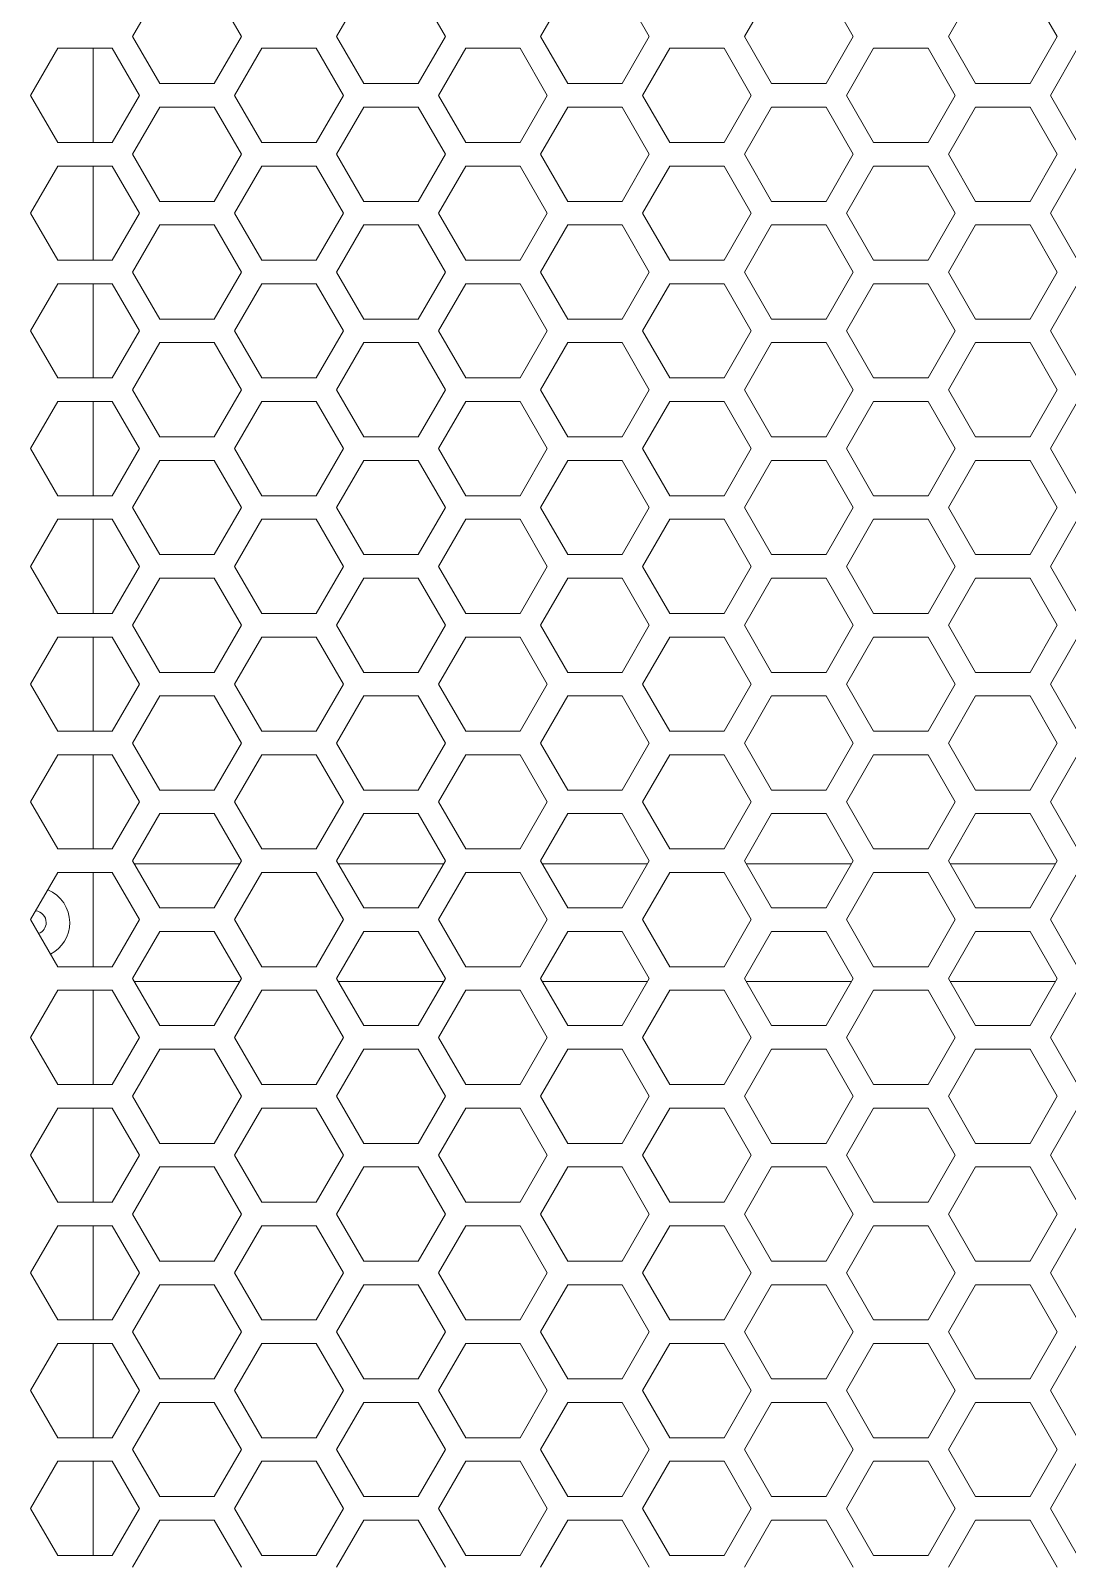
# Model space of a CAD drawing. Header units: millimetres. Extents: x 0 to 62, y -17 to 201.
# Drawn here: x 13.72 to 22.52, y 104.65 to 117.65 of the extents above; entities that cross this region are included whole.
import ezdxf

# ---------------------------------------------------------------- set-up
doc = ezdxf.new("R2010")
doc.units = ezdxf.units.MM

msp = doc.modelspace()

# ---------------------------------------------------------------- linework, layer by layer
at = {"color": 0, "lineweight": 18}
for p, q in [((14.815, 118), (14.584, 117.6)), ((15.508, 117.6), (15.277, 118)), ((16.547, 118), (16.316, 117.6)), ((17.24, 117.6), (17.009, 118)), ((18.279, 118), (18.048, 117.6)), ((18.972, 117.6), (18.741, 118)), ((20.011, 118), (19.78, 117.6)), ((20.704, 117.6), (20.473, 118)), ((21.743, 118), (21.512, 117.6)), ((22.436, 117.6), (22.205, 118)), ((14.584, 117.6), (14.815, 117.2)), ((15.277, 117.2), (15.508, 117.6)), ((16.316, 117.6), (16.547, 117.2)), ((17.009, 117.2), (17.24, 117.6)), ((18.048, 117.6), (18.279, 117.2)), ((18.741, 117.2), (18.972, 117.6)), ((19.78, 117.6), (20.011, 117.2)), ((20.473, 117.2), (20.704, 117.6)), ((21.512, 117.6), (21.743, 117.2)), ((22.205, 117.2), (22.436, 117.6)), ((13.949, 117.5), (13.718, 117.1)), ((14.411, 117.5), (13.949, 117.5)), ((14.25, 117.5), (14.25, 116.7)), ((14.642, 117.1), (14.411, 117.5)), ((15.681, 117.5), (15.45, 117.1)), ((16.143, 117.5), (15.681, 117.5)), ((16.374, 117.1), (16.143, 117.5)), ((17.413, 117.5), (17.182, 117.1)), ((17.875, 117.5), (17.413, 117.5)), ((18.106, 117.1), (17.875, 117.5)), ((19.145, 117.5), (18.914, 117.1)), ((19.607, 117.5), (19.145, 117.5)), ((19.838, 117.1), (19.607, 117.5)), ((20.877, 117.5), (20.646, 117.1)), ((21.339, 117.5), (20.877, 117.5)), ((21.57, 117.1), (21.339, 117.5)), ((22.609, 117.5), (22.378, 117.1)), ((14.815, 117.2), (15.277, 117.2)), ((16.547, 117.2), (17.009, 117.2)), ((18.279, 117.2), (18.741, 117.2)), ((20.011, 117.2), (20.473, 117.2)), ((21.743, 117.2), (22.205, 117.2)), ((13.718, 117.1), (13.949, 116.7)), ((14.411, 116.7), (14.642, 117.1)), ((15.45, 117.1), (15.681, 116.7)), ((16.143, 116.7), (16.374, 117.1)), ((17.182, 117.1), (17.413, 116.7)), ((17.875, 116.7), (18.106, 117.1)), ((18.914, 117.1), (19.145, 116.7)), ((19.607, 116.7), (19.838, 117.1)), ((20.646, 117.1), (20.877, 116.7)), ((21.339, 116.7), (21.57, 117.1)), ((22.378, 117.1), (22.609, 116.7)), ((14.815, 117), (14.584, 116.6)), ((15.277, 117), (14.815, 117)), ((15.508, 116.6), (15.277, 117)), ((16.547, 117), (16.316, 116.6)), ((17.009, 117), (16.547, 117)), ((17.24, 116.6), (17.009, 117)), ((18.279, 117), (18.048, 116.6)), ((18.741, 117), (18.279, 117)), ((18.972, 116.6), (18.741, 117)), ((20.011, 117), (19.78, 116.6)), ((20.473, 117), (20.011, 117)), ((20.704, 116.6), (20.473, 117)), ((21.743, 117), (21.512, 116.6)), ((22.205, 117), (21.743, 117)), ((22.436, 116.6), (22.205, 117)), ((13.949, 116.7), (14.411, 116.7)), ((15.681, 116.7), (16.143, 116.7)), ((17.413, 116.7), (17.875, 116.7)), ((19.145, 116.7), (19.607, 116.7)), ((20.877, 116.7), (21.339, 116.7)), ((13.949, 116.5), (13.718, 116.1)), ((14.411, 116.5), (13.949, 116.5)), ((14.25, 116.5), (14.25, 115.7)), ((14.642, 116.1), (14.411, 116.5)), ((14.584, 116.6), (14.815, 116.2)), ((15.277, 116.2), (15.508, 116.6)), ((15.681, 116.5), (15.45, 116.1)), ((16.143, 116.5), (15.681, 116.5)), ((16.374, 116.1), (16.143, 116.5)), ((16.316, 116.6), (16.547, 116.2)), ((17.009, 116.2), (17.24, 116.6)), ((17.413, 116.5), (17.182, 116.1)), ((17.875, 116.5), (17.413, 116.5)), ((18.106, 116.1), (17.875, 116.5)), ((18.048, 116.6), (18.279, 116.2)), ((18.741, 116.2), (18.972, 116.6)), ((19.145, 116.5), (18.914, 116.1)), ((19.607, 116.5), (19.145, 116.5)), ((19.838, 116.1), (19.607, 116.5)), ((19.78, 116.6), (20.011, 116.2)), ((20.473, 116.2), (20.704, 116.6)), ((20.877, 116.5), (20.646, 116.1)), ((21.339, 116.5), (20.877, 116.5)), ((21.57, 116.1), (21.339, 116.5)), ((21.512, 116.6), (21.743, 116.2)), ((22.205, 116.2), (22.436, 116.6)), ((22.609, 116.5), (22.378, 116.1)), ((13.718, 116.1), (13.949, 115.7)), ((14.411, 115.7), (14.642, 116.1)), ((14.815, 116.2), (15.277, 116.2)), ((15.45, 116.1), (15.681, 115.7)), ((16.143, 115.7), (16.374, 116.1)), ((16.547, 116.2), (17.009, 116.2)), ((17.182, 116.1), (17.413, 115.7)), ((17.875, 115.7), (18.106, 116.1)), ((18.279, 116.2), (18.741, 116.2)), ((18.914, 116.1), (19.145, 115.7)), ((19.607, 115.7), (19.838, 116.1)), ((20.011, 116.2), (20.473, 116.2)), ((20.646, 116.1), (20.877, 115.7)), ((21.339, 115.7), (21.57, 116.1)), ((21.743, 116.2), (22.205, 116.2)), ((22.378, 116.1), (22.609, 115.7)), ((14.815, 116), (14.584, 115.6)), ((15.277, 116), (14.815, 116)), ((15.508, 115.6), (15.277, 116)), ((16.547, 116), (16.316, 115.6)), ((17.009, 116), (16.547, 116)), ((17.24, 115.6), (17.009, 116)), ((18.279, 116), (18.048, 115.6)), ((18.741, 116), (18.279, 116)), ((18.972, 115.6), (18.741, 116)), ((20.011, 116), (19.78, 115.6)), ((20.473, 116), (20.011, 116)), ((20.704, 115.6), (20.473, 116)), ((21.743, 116), (21.512, 115.6)), ((22.205, 116), (21.743, 116)), ((22.436, 115.6), (22.205, 116)), ((13.949, 115.7), (14.411, 115.7)), ((14.584, 115.6), (14.815, 115.2)), ((15.277, 115.2), (15.508, 115.6)), ((15.681, 115.7), (16.143, 115.7)), ((16.316, 115.6), (16.547, 115.2)), ((17.009, 115.2), (17.24, 115.6)), ((17.413, 115.7), (17.875, 115.7)), ((18.048, 115.6), (18.279, 115.2)), ((18.741, 115.2), (18.972, 115.6)), ((19.145, 115.7), (19.607, 115.7)), ((19.78, 115.6), (20.011, 115.2)), ((20.473, 115.2), (20.704, 115.6)), ((20.877, 115.7), (21.339, 115.7)), ((21.512, 115.6), (21.743, 115.2)), ((22.205, 115.2), (22.436, 115.6)), ((13.949, 115.5), (13.718, 115.1)), ((14.411, 115.5), (13.949, 115.5)), ((14.25, 115.5), (14.25, 114.7)), ((14.642, 115.1), (14.411, 115.5)), ((15.681, 115.5), (15.45, 115.1)), ((16.143, 115.5), (15.681, 115.5)), ((16.374, 115.1), (16.143, 115.5)), ((17.413, 115.5), (17.182, 115.1)), ((17.875, 115.5), (17.413, 115.5)), ((18.106, 115.1), (17.875, 115.5)), ((19.145, 115.5), (18.914, 115.1)), ((19.607, 115.5), (19.145, 115.5)), ((19.838, 115.1), (19.607, 115.5)), ((20.877, 115.5), (20.646, 115.1)), ((21.339, 115.5), (20.877, 115.5)), ((21.57, 115.1), (21.339, 115.5)), ((22.609, 115.5), (22.378, 115.1)), ((14.815, 115.2), (15.277, 115.2)), ((16.547, 115.2), (17.009, 115.2)), ((18.279, 115.2), (18.741, 115.2)), ((20.011, 115.2), (20.473, 115.2)), ((21.743, 115.2), (22.205, 115.2)), ((13.718, 115.1), (13.949, 114.7)), ((14.411, 114.7), (14.642, 115.1)), ((15.45, 115.1), (15.681, 114.7)), ((16.143, 114.7), (16.374, 115.1)), ((17.182, 115.1), (17.413, 114.7)), ((17.875, 114.7), (18.106, 115.1)), ((18.914, 115.1), (19.145, 114.7)), ((19.607, 114.7), (19.838, 115.1)), ((20.646, 115.1), (20.877, 114.7)), ((21.339, 114.7), (21.57, 115.1)), ((22.378, 115.1), (22.609, 114.7)), ((14.815, 115), (14.584, 114.6)), ((15.277, 115), (14.815, 115)), ((15.508, 114.6), (15.277, 115)), ((16.547, 115), (16.316, 114.6)), ((17.009, 115), (16.547, 115)), ((17.24, 114.6), (17.009, 115)), ((18.279, 115), (18.048, 114.6)), ((18.741, 115), (18.279, 115)), ((18.972, 114.6), (18.741, 115)), ((20.011, 115), (19.78, 114.6)), ((20.473, 115), (20.011, 115)), ((20.704, 114.6), (20.473, 115)), ((21.743, 115), (21.512, 114.6)), ((22.205, 115), (21.743, 115)), ((22.436, 114.6), (22.205, 115)), ((13.949, 114.7), (14.411, 114.7)), ((15.681, 114.7), (16.143, 114.7)), ((17.413, 114.7), (17.875, 114.7)), ((19.145, 114.7), (19.607, 114.7)), ((20.877, 114.7), (21.339, 114.7)), ((14.584, 114.6), (14.815, 114.2)), ((15.277, 114.2), (15.508, 114.6)), ((16.316, 114.6), (16.547, 114.2)), ((17.009, 114.2), (17.24, 114.6)), ((18.048, 114.6), (18.279, 114.2)), ((18.741, 114.2), (18.972, 114.6)), ((19.78, 114.6), (20.011, 114.2)), ((20.473, 114.2), (20.704, 114.6)), ((21.512, 114.6), (21.743, 114.2)), ((22.205, 114.2), (22.436, 114.6)), ((13.949, 114.5), (13.718, 114.1)), ((14.411, 114.5), (13.949, 114.5)), ((14.25, 114.5), (14.25, 113.7)), ((14.642, 114.1), (14.411, 114.5)), ((15.681, 114.5), (15.45, 114.1)), ((16.143, 114.5), (15.681, 114.5)), ((16.374, 114.1), (16.143, 114.5)), ((17.413, 114.5), (17.182, 114.1)), ((17.875, 114.5), (17.413, 114.5)), ((18.106, 114.1), (17.875, 114.5)), ((19.145, 114.5), (18.914, 114.1)), ((19.607, 114.5), (19.145, 114.5)), ((19.838, 114.1), (19.607, 114.5)), ((20.877, 114.5), (20.646, 114.1)), ((21.339, 114.5), (20.877, 114.5)), ((21.57, 114.1), (21.339, 114.5)), ((22.609, 114.5), (22.378, 114.1)), ((14.815, 114.2), (15.277, 114.2)), ((16.547, 114.2), (17.009, 114.2)), ((18.279, 114.2), (18.741, 114.2)), ((20.011, 114.2), (20.473, 114.2)), ((21.743, 114.2), (22.205, 114.2)), ((13.718, 114.1), (13.949, 113.7)), ((14.411, 113.7), (14.642, 114.1)), ((15.45, 114.1), (15.681, 113.7)), ((16.143, 113.7), (16.374, 114.1)), ((17.182, 114.1), (17.413, 113.7)), ((17.875, 113.7), (18.106, 114.1)), ((18.914, 114.1), (19.145, 113.7)), ((19.607, 113.7), (19.838, 114.1)), ((20.646, 114.1), (20.877, 113.7)), ((21.339, 113.7), (21.57, 114.1)), ((22.378, 114.1), (22.609, 113.7)), ((14.815, 114), (14.584, 113.6)), ((15.277, 114), (14.815, 114)), ((15.508, 113.6), (15.277, 114)), ((16.547, 114), (16.316, 113.6)), ((17.009, 114), (16.547, 114)), ((17.24, 113.6), (17.009, 114)), ((18.279, 114), (18.048, 113.6)), ((18.741, 114), (18.279, 114)), ((18.972, 113.6), (18.741, 114)), ((20.011, 114), (19.78, 113.6)), ((20.473, 114), (20.011, 114)), ((20.704, 113.6), (20.473, 114)), ((21.743, 114), (21.512, 113.6)), ((22.205, 114), (21.743, 114)), ((22.436, 113.6), (22.205, 114)), ((13.949, 113.7), (14.411, 113.7)), ((15.681, 113.7), (16.143, 113.7)), ((17.413, 113.7), (17.875, 113.7)), ((19.145, 113.7), (19.607, 113.7)), ((20.877, 113.7), (21.339, 113.7)), ((13.949, 113.5), (13.718, 113.1)), ((14.411, 113.5), (13.949, 113.5)), ((14.25, 113.5), (14.25, 112.7)), ((14.642, 113.1), (14.411, 113.5)), ((14.584, 113.6), (14.815, 113.2)), ((15.277, 113.2), (15.508, 113.6)), ((15.681, 113.5), (15.45, 113.1)), ((16.143, 113.5), (15.681, 113.5)), ((16.374, 113.1), (16.143, 113.5)), ((16.316, 113.6), (16.547, 113.2)), ((17.009, 113.2), (17.24, 113.6)), ((17.413, 113.5), (17.182, 113.1)), ((17.875, 113.5), (17.413, 113.5)), ((18.106, 113.1), (17.875, 113.5)), ((18.048, 113.6), (18.279, 113.2)), ((18.741, 113.2), (18.972, 113.6)), ((19.145, 113.5), (18.914, 113.1)), ((19.607, 113.5), (19.145, 113.5)), ((19.838, 113.1), (19.607, 113.5)), ((19.78, 113.6), (20.011, 113.2)), ((20.473, 113.2), (20.704, 113.6)), ((20.877, 113.5), (20.646, 113.1)), ((21.339, 113.5), (20.877, 113.5)), ((21.57, 113.1), (21.339, 113.5)), ((21.512, 113.6), (21.743, 113.2)), ((22.205, 113.2), (22.436, 113.6)), ((22.609, 113.5), (22.378, 113.1)), ((14.815, 113.2), (15.277, 113.2)), ((16.547, 113.2), (17.009, 113.2)), ((18.279, 113.2), (18.741, 113.2)), ((20.011, 113.2), (20.473, 113.2)), ((21.743, 113.2), (22.205, 113.2)), ((13.718, 113.1), (13.949, 112.7)), ((14.411, 112.7), (14.642, 113.1)), ((14.815, 113), (14.584, 112.6)), ((15.277, 113), (14.815, 113)), ((15.508, 112.6), (15.277, 113)), ((15.45, 113.1), (15.681, 112.7)), ((16.143, 112.7), (16.374, 113.1)), ((16.547, 113), (16.316, 112.6)), ((17.009, 113), (16.547, 113)), ((17.24, 112.6), (17.009, 113)), ((17.182, 113.1), (17.413, 112.7)), ((17.875, 112.7), (18.106, 113.1)), ((18.279, 113), (18.048, 112.6)), ((18.741, 113), (18.279, 113)), ((18.972, 112.6), (18.741, 113)), ((18.914, 113.1), (19.145, 112.7)), ((19.607, 112.7), (19.838, 113.1)), ((20.011, 113), (19.78, 112.6)), ((20.473, 113), (20.011, 113)), ((20.704, 112.6), (20.473, 113)), ((20.646, 113.1), (20.877, 112.7)), ((21.339, 112.7), (21.57, 113.1)), ((21.743, 113), (21.512, 112.6)), ((22.205, 113), (21.743, 113)), ((22.436, 112.6), (22.205, 113)), ((22.378, 113.1), (22.609, 112.7)), ((13.949, 112.7), (14.411, 112.7)), ((14.584, 112.6), (14.815, 112.2)), ((15.277, 112.2), (15.508, 112.6)), ((15.681, 112.7), (16.143, 112.7)), ((16.316, 112.6), (16.547, 112.2)), ((17.009, 112.2), (17.24, 112.6)), ((17.413, 112.7), (17.875, 112.7)), ((18.048, 112.6), (18.279, 112.2)), ((18.741, 112.2), (18.972, 112.6)), ((19.145, 112.7), (19.607, 112.7)), ((19.78, 112.6), (20.011, 112.2)), ((20.473, 112.2), (20.704, 112.6)), ((20.877, 112.7), (21.339, 112.7)), ((21.512, 112.6), (21.743, 112.2)), ((22.205, 112.2), (22.436, 112.6)), ((13.949, 112.5), (13.718, 112.1)), ((14.411, 112.5), (13.949, 112.5)), ((14.25, 112.5), (14.25, 111.7)), ((14.642, 112.1), (14.411, 112.5)), ((15.681, 112.5), (15.45, 112.1)), ((16.143, 112.5), (15.681, 112.5)), ((16.374, 112.1), (16.143, 112.5)), ((17.413, 112.5), (17.182, 112.1)), ((17.875, 112.5), (17.413, 112.5)), ((18.106, 112.1), (17.875, 112.5)), ((19.145, 112.5), (18.914, 112.1)), ((19.607, 112.5), (19.145, 112.5)), ((19.838, 112.1), (19.607, 112.5)), ((20.877, 112.5), (20.646, 112.1)), ((21.339, 112.5), (20.877, 112.5)), ((21.57, 112.1), (21.339, 112.5)), ((22.609, 112.5), (22.378, 112.1)), ((14.815, 112.2), (15.277, 112.2)), ((16.547, 112.2), (17.009, 112.2)), ((18.279, 112.2), (18.741, 112.2)), ((20.011, 112.2), (20.473, 112.2)), ((21.743, 112.2), (22.205, 112.2)), ((13.718, 112.1), (13.949, 111.7)), ((14.411, 111.7), (14.642, 112.1)), ((15.45, 112.1), (15.681, 111.7)), ((16.143, 111.7), (16.374, 112.1)), ((17.182, 112.1), (17.413, 111.7)), ((17.875, 111.7), (18.106, 112.1)), ((18.914, 112.1), (19.145, 111.7)), ((19.607, 111.7), (19.838, 112.1)), ((20.646, 112.1), (20.877, 111.7)), ((21.339, 111.7), (21.57, 112.1)), ((22.378, 112.1), (22.609, 111.7)), ((14.815, 112), (14.584, 111.6)), ((15.277, 112), (14.815, 112)), ((15.508, 111.6), (15.277, 112)), ((16.547, 112), (16.316, 111.6)), ((17.009, 112), (16.547, 112)), ((17.24, 111.6), (17.009, 112)), ((18.279, 112), (18.048, 111.6)), ((18.741, 112), (18.279, 112)), ((18.972, 111.6), (18.741, 112)), ((20.011, 112), (19.78, 111.6)), ((20.473, 112), (20.011, 112)), ((20.704, 111.6), (20.473, 112)), ((21.743, 112), (21.512, 111.6)), ((22.205, 112), (21.743, 112)), ((22.436, 111.6), (22.205, 112)), ((13.949, 111.7), (14.411, 111.7)), ((15.681, 111.7), (16.143, 111.7)), ((17.413, 111.7), (17.875, 111.7)), ((19.145, 111.7), (19.607, 111.7)), ((20.877, 111.7), (21.339, 111.7)), ((14.584, 111.6), (14.815, 111.2)), ((15.277, 111.2), (15.508, 111.6)), ((16.316, 111.6), (16.547, 111.2)), ((17.009, 111.2), (17.24, 111.6)), ((18.048, 111.6), (18.279, 111.2)), ((18.741, 111.2), (18.972, 111.6)), ((19.78, 111.6), (20.011, 111.2)), ((20.473, 111.2), (20.704, 111.6)), ((21.512, 111.6), (21.743, 111.2)), ((22.205, 111.2), (22.436, 111.6)), ((13.949, 111.5), (13.718, 111.1)), ((14.411, 111.5), (13.949, 111.5)), ((14.25, 111.5), (14.25, 110.7)), ((14.642, 111.1), (14.411, 111.5)), ((15.681, 111.5), (15.45, 111.1)), ((16.143, 111.5), (15.681, 111.5)), ((16.374, 111.1), (16.143, 111.5)), ((17.413, 111.5), (17.182, 111.1)), ((17.875, 111.5), (17.413, 111.5)), ((18.106, 111.1), (17.875, 111.5)), ((19.145, 111.5), (18.914, 111.1)), ((19.607, 111.5), (19.145, 111.5)), ((19.838, 111.1), (19.607, 111.5)), ((20.877, 111.5), (20.646, 111.1)), ((21.339, 111.5), (20.877, 111.5)), ((21.57, 111.1), (21.339, 111.5)), ((22.609, 111.5), (22.378, 111.1)), ((14.815, 111.2), (15.277, 111.2)), ((16.547, 111.2), (17.009, 111.2)), ((18.279, 111.2), (18.741, 111.2)), ((20.011, 111.2), (20.473, 111.2)), ((21.743, 111.2), (22.205, 111.2)), ((13.718, 111.1), (13.949, 110.7)), ((14.411, 110.7), (14.642, 111.1)), ((15.45, 111.1), (15.681, 110.7)), ((16.143, 110.7), (16.374, 111.1)), ((17.182, 111.1), (17.413, 110.7)), ((17.875, 110.7), (18.106, 111.1)), ((18.914, 111.1), (19.145, 110.7)), ((19.607, 110.7), (19.838, 111.1)), ((20.646, 111.1), (20.877, 110.7)), ((21.339, 110.7), (21.57, 111.1)), ((22.378, 111.1), (22.609, 110.7)), ((14.815, 111), (14.584, 110.6)), ((15.277, 111), (14.815, 111)), ((15.508, 110.6), (15.277, 111)), ((16.547, 111), (16.316, 110.6)), ((17.009, 111), (16.547, 111)), ((17.24, 110.6), (17.009, 111)), ((18.279, 111), (18.048, 110.6)), ((18.741, 111), (18.279, 111)), ((18.972, 110.6), (18.741, 111)), ((20.011, 111), (19.78, 110.6)), ((20.473, 111), (20.011, 111)), ((20.704, 110.6), (20.473, 111)), ((21.743, 111), (21.512, 110.6)), ((22.205, 111), (21.743, 111)), ((22.436, 110.6), (22.205, 111)), ((13.949, 110.7), (14.411, 110.7)), ((15.681, 110.7), (16.143, 110.7)), ((17.413, 110.7), (17.875, 110.7)), ((19.145, 110.7), (19.607, 110.7)), ((20.877, 110.7), (21.339, 110.7)), ((13.949, 110.5), (13.718, 110.1)), ((14.411, 110.5), (13.949, 110.5)), ((14.25, 110.5), (14.25, 109.7)), ((14.642, 110.1), (14.411, 110.5)), ((14.584, 110.6), (14.815, 110.2)), ((14.599, 110.575), (15.493, 110.575)), ((15.277, 110.2), (15.508, 110.6)), ((15.681, 110.5), (15.45, 110.1)), ((16.143, 110.5), (15.681, 110.5)), ((16.374, 110.1), (16.143, 110.5)), ((16.316, 110.6), (16.547, 110.2)), ((16.331, 110.575), (17.225, 110.575)), ((17.009, 110.2), (17.24, 110.6)), ((17.413, 110.5), (17.182, 110.1)), ((17.875, 110.5), (17.413, 110.5)), ((18.106, 110.1), (17.875, 110.5)), ((18.048, 110.6), (18.279, 110.2)), ((18.063, 110.575), (18.957, 110.575)), ((18.741, 110.2), (18.972, 110.6)), ((19.145, 110.5), (18.914, 110.1)), ((19.607, 110.5), (19.145, 110.5)), ((19.838, 110.1), (19.607, 110.5)), ((19.78, 110.6), (20.011, 110.2)), ((19.795, 110.575), (20.689, 110.575)), ((20.473, 110.2), (20.704, 110.6)), ((20.877, 110.5), (20.646, 110.1)), ((21.339, 110.5), (20.877, 110.5)), ((21.57, 110.1), (21.339, 110.5)), ((21.512, 110.6), (21.743, 110.2)), ((21.527, 110.575), (22.421, 110.575)), ((22.205, 110.2), (22.436, 110.6)), ((22.609, 110.5), (22.378, 110.1)), ((14.815, 110.2), (15.277, 110.2)), ((16.547, 110.2), (17.009, 110.2)), ((18.279, 110.2), (18.741, 110.2)), ((20.011, 110.2), (20.473, 110.2)), ((21.743, 110.2), (22.205, 110.2)), ((13.718, 110.1), (13.949, 109.7)), ((14.411, 109.7), (14.642, 110.1)), ((14.815, 110), (14.584, 109.6)), ((15.277, 110), (14.815, 110)), ((15.508, 109.6), (15.277, 110)), ((15.45, 110.1), (15.681, 109.7)), ((16.143, 109.7), (16.374, 110.1)), ((16.547, 110), (16.316, 109.6)), ((17.009, 110), (16.547, 110)), ((17.24, 109.6), (17.009, 110)), ((17.182, 110.1), (17.413, 109.7)), ((17.875, 109.7), (18.106, 110.1)), ((18.279, 110), (18.048, 109.6)), ((18.741, 110), (18.279, 110)), ((18.972, 109.6), (18.741, 110)), ((18.914, 110.1), (19.145, 109.7)), ((19.607, 109.7), (19.838, 110.1)), ((20.011, 110), (19.78, 109.6)), ((20.473, 110), (20.011, 110)), ((20.704, 109.6), (20.473, 110)), ((20.646, 110.1), (20.877, 109.7)), ((21.339, 109.7), (21.57, 110.1)), ((21.743, 110), (21.512, 109.6)), ((22.205, 110), (21.743, 110)), ((22.436, 109.6), (22.205, 110)), ((22.378, 110.1), (22.609, 109.7)), ((13.949, 109.7), (14.411, 109.7)), ((14.584, 109.6), (14.815, 109.2)), ((15.277, 109.2), (15.508, 109.6)), ((15.681, 109.7), (16.143, 109.7)), ((16.316, 109.6), (16.547, 109.2)), ((17.009, 109.2), (17.24, 109.6)), ((17.413, 109.7), (17.875, 109.7)), ((18.048, 109.6), (18.279, 109.2)), ((18.741, 109.2), (18.972, 109.6)), ((19.145, 109.7), (19.607, 109.7)), ((19.78, 109.6), (20.011, 109.2)), ((20.473, 109.2), (20.704, 109.6)), ((20.877, 109.7), (21.339, 109.7)), ((21.512, 109.6), (21.743, 109.2)), ((22.205, 109.2), (22.436, 109.6)), ((13.949, 109.5), (13.718, 109.1)), ((14.411, 109.5), (13.949, 109.5)), ((14.25, 109.5), (14.25, 108.7)), ((14.642, 109.1), (14.411, 109.5)), ((15.493, 109.575), (14.599, 109.575)), ((15.681, 109.5), (15.45, 109.1)), ((16.143, 109.5), (15.681, 109.5)), ((16.374, 109.1), (16.143, 109.5)), ((17.225, 109.575), (16.331, 109.575)), ((17.413, 109.5), (17.182, 109.1)), ((17.875, 109.5), (17.413, 109.5)), ((18.106, 109.1), (17.875, 109.5)), ((18.957, 109.575), (18.063, 109.575)), ((19.145, 109.5), (18.914, 109.1)), ((19.607, 109.5), (19.145, 109.5)), ((19.838, 109.1), (19.607, 109.5)), ((20.689, 109.575), (19.795, 109.575)), ((20.877, 109.5), (20.646, 109.1)), ((21.339, 109.5), (20.877, 109.5)), ((21.57, 109.1), (21.339, 109.5)), ((22.421, 109.575), (21.527, 109.575)), ((22.609, 109.5), (22.378, 109.1)), ((13.718, 109.1), (13.949, 108.7)), ((14.411, 108.7), (14.642, 109.1)), ((14.815, 109.2), (15.277, 109.2)), ((15.45, 109.1), (15.681, 108.7)), ((16.143, 108.7), (16.374, 109.1)), ((16.547, 109.2), (17.009, 109.2)), ((17.182, 109.1), (17.413, 108.7)), ((17.875, 108.7), (18.106, 109.1)), ((18.279, 109.2), (18.741, 109.2)), ((18.914, 109.1), (19.145, 108.7)), ((19.607, 108.7), (19.838, 109.1)), ((20.011, 109.2), (20.473, 109.2)), ((20.646, 109.1), (20.877, 108.7)), ((21.339, 108.7), (21.57, 109.1)), ((21.743, 109.2), (22.205, 109.2)), ((22.378, 109.1), (22.609, 108.7)), ((14.815, 109), (14.584, 108.6)), ((15.277, 109), (14.815, 109)), ((15.508, 108.6), (15.277, 109)), ((16.547, 109), (16.316, 108.6)), ((17.009, 109), (16.547, 109)), ((17.24, 108.6), (17.009, 109)), ((18.279, 109), (18.048, 108.6)), ((18.741, 109), (18.279, 109)), ((18.972, 108.6), (18.741, 109)), ((20.011, 109), (19.78, 108.6)), ((20.473, 109), (20.011, 109)), ((20.704, 108.6), (20.473, 109)), ((21.743, 109), (21.512, 108.6)), ((22.205, 109), (21.743, 109)), ((22.436, 108.6), (22.205, 109)), ((13.949, 108.7), (14.411, 108.7)), ((15.681, 108.7), (16.143, 108.7)), ((17.413, 108.7), (17.875, 108.7)), ((19.145, 108.7), (19.607, 108.7)), ((20.877, 108.7), (21.339, 108.7)), ((14.584, 108.6), (14.815, 108.2)), ((15.277, 108.2), (15.508, 108.6)), ((16.316, 108.6), (16.547, 108.2)), ((17.009, 108.2), (17.24, 108.6)), ((18.048, 108.6), (18.279, 108.2)), ((18.741, 108.2), (18.972, 108.6)), ((19.78, 108.6), (20.011, 108.2)), ((20.473, 108.2), (20.704, 108.6)), ((21.512, 108.6), (21.743, 108.2)), ((22.205, 108.2), (22.436, 108.6)), ((13.949, 108.5), (13.718, 108.1)), ((14.411, 108.5), (13.949, 108.5)), ((14.25, 108.5), (14.25, 107.7)), ((14.642, 108.1), (14.411, 108.5)), ((15.681, 108.5), (15.45, 108.1)), ((16.143, 108.5), (15.681, 108.5)), ((16.374, 108.1), (16.143, 108.5)), ((17.413, 108.5), (17.182, 108.1)), ((17.875, 108.5), (17.413, 108.5)), ((18.106, 108.1), (17.875, 108.5)), ((19.145, 108.5), (18.914, 108.1)), ((19.607, 108.5), (19.145, 108.5)), ((19.838, 108.1), (19.607, 108.5)), ((20.877, 108.5), (20.646, 108.1)), ((21.339, 108.5), (20.877, 108.5)), ((21.57, 108.1), (21.339, 108.5)), ((22.609, 108.5), (22.378, 108.1)), ((14.815, 108.2), (15.277, 108.2)), ((16.547, 108.2), (17.009, 108.2)), ((18.279, 108.2), (18.741, 108.2)), ((20.011, 108.2), (20.473, 108.2)), ((21.743, 108.2), (22.205, 108.2)), ((13.718, 108.1), (13.949, 107.7)), ((14.411, 107.7), (14.642, 108.1)), ((15.45, 108.1), (15.681, 107.7)), ((16.143, 107.7), (16.374, 108.1)), ((17.182, 108.1), (17.413, 107.7)), ((17.875, 107.7), (18.106, 108.1)), ((18.914, 108.1), (19.145, 107.7)), ((19.607, 107.7), (19.838, 108.1)), ((20.646, 108.1), (20.877, 107.7)), ((21.339, 107.7), (21.57, 108.1)), ((22.378, 108.1), (22.609, 107.7)), ((14.815, 108), (14.584, 107.6)), ((15.277, 108), (14.815, 108)), ((15.508, 107.6), (15.277, 108)), ((16.547, 108), (16.316, 107.6)), ((17.009, 108), (16.547, 108)), ((17.24, 107.6), (17.009, 108)), ((18.279, 108), (18.048, 107.6)), ((18.741, 108), (18.279, 108)), ((18.972, 107.6), (18.741, 108)), ((20.011, 108), (19.78, 107.6)), ((20.473, 108), (20.011, 108)), ((20.704, 107.6), (20.473, 108)), ((21.743, 108), (21.512, 107.6)), ((22.205, 108), (21.743, 108)), ((22.436, 107.6), (22.205, 108)), ((13.949, 107.7), (14.411, 107.7)), ((15.681, 107.7), (16.143, 107.7)), ((17.413, 107.7), (17.875, 107.7)), ((19.145, 107.7), (19.607, 107.7)), ((20.877, 107.7), (21.339, 107.7)), ((14.584, 107.6), (14.815, 107.2)), ((15.277, 107.2), (15.508, 107.6)), ((16.316, 107.6), (16.547, 107.2)), ((17.009, 107.2), (17.24, 107.6)), ((18.048, 107.6), (18.279, 107.2)), ((18.741, 107.2), (18.972, 107.6)), ((19.78, 107.6), (20.011, 107.2)), ((20.473, 107.2), (20.704, 107.6)), ((21.512, 107.6), (21.743, 107.2)), ((22.205, 107.2), (22.436, 107.6)), ((13.949, 107.5), (13.718, 107.1)), ((14.411, 107.5), (13.949, 107.5)), ((14.25, 107.5), (14.25, 106.7)), ((14.642, 107.1), (14.411, 107.5)), ((15.681, 107.5), (15.45, 107.1)), ((16.143, 107.5), (15.681, 107.5)), ((16.374, 107.1), (16.143, 107.5)), ((17.413, 107.5), (17.182, 107.1)), ((17.875, 107.5), (17.413, 107.5)), ((18.106, 107.1), (17.875, 107.5)), ((19.145, 107.5), (18.914, 107.1)), ((19.607, 107.5), (19.145, 107.5)), ((19.838, 107.1), (19.607, 107.5)), ((20.877, 107.5), (20.646, 107.1)), ((21.339, 107.5), (20.877, 107.5)), ((21.57, 107.1), (21.339, 107.5)), ((22.609, 107.5), (22.378, 107.1)), ((14.815, 107.2), (15.277, 107.2)), ((16.547, 107.2), (17.009, 107.2)), ((18.279, 107.2), (18.741, 107.2)), ((20.011, 107.2), (20.473, 107.2)), ((21.743, 107.2), (22.205, 107.2)), ((13.718, 107.1), (13.949, 106.7)), ((14.411, 106.7), (14.642, 107.1)), ((14.815, 107), (14.584, 106.6)), ((15.277, 107), (14.815, 107)), ((15.508, 106.6), (15.277, 107)), ((15.45, 107.1), (15.681, 106.7)), ((16.143, 106.7), (16.374, 107.1)), ((16.547, 107), (16.316, 106.6)), ((17.009, 107), (16.547, 107)), ((17.24, 106.6), (17.009, 107)), ((17.182, 107.1), (17.413, 106.7)), ((17.875, 106.7), (18.106, 107.1)), ((18.279, 107), (18.048, 106.6)), ((18.741, 107), (18.279, 107)), ((18.972, 106.6), (18.741, 107)), ((18.914, 107.1), (19.145, 106.7)), ((19.607, 106.7), (19.838, 107.1)), ((20.011, 107), (19.78, 106.6)), ((20.473, 107), (20.011, 107)), ((20.704, 106.6), (20.473, 107)), ((20.646, 107.1), (20.877, 106.7)), ((21.339, 106.7), (21.57, 107.1)), ((21.743, 107), (21.512, 106.6)), ((22.205, 107), (21.743, 107)), ((22.436, 106.6), (22.205, 107)), ((22.378, 107.1), (22.609, 106.7)), ((13.949, 106.7), (14.411, 106.7)), ((15.681, 106.7), (16.143, 106.7)), ((17.413, 106.7), (17.875, 106.7)), ((19.145, 106.7), (19.607, 106.7)), ((20.877, 106.7), (21.339, 106.7)), ((13.949, 106.5), (13.718, 106.1)), ((14.411, 106.5), (13.949, 106.5)), ((14.25, 106.5), (14.25, 105.7)), ((14.642, 106.1), (14.411, 106.5)), ((14.584, 106.6), (14.815, 106.2)), ((15.277, 106.2), (15.508, 106.6)), ((15.681, 106.5), (15.45, 106.1)), ((16.143, 106.5), (15.681, 106.5)), ((16.374, 106.1), (16.143, 106.5)), ((16.316, 106.6), (16.547, 106.2)), ((17.009, 106.2), (17.24, 106.6)), ((17.413, 106.5), (17.182, 106.1)), ((17.875, 106.5), (17.413, 106.5)), ((18.106, 106.1), (17.875, 106.5)), ((18.048, 106.6), (18.279, 106.2)), ((18.741, 106.2), (18.972, 106.6)), ((19.145, 106.5), (18.914, 106.1)), ((19.607, 106.5), (19.145, 106.5)), ((19.838, 106.1), (19.607, 106.5)), ((19.78, 106.6), (20.011, 106.2)), ((20.473, 106.2), (20.704, 106.6)), ((20.877, 106.5), (20.646, 106.1)), ((21.339, 106.5), (20.877, 106.5)), ((21.57, 106.1), (21.339, 106.5)), ((21.512, 106.6), (21.743, 106.2)), ((22.205, 106.2), (22.436, 106.6)), ((22.609, 106.5), (22.378, 106.1)), ((13.718, 106.1), (13.949, 105.7)), ((14.411, 105.7), (14.642, 106.1)), ((14.815, 106.2), (15.277, 106.2)), ((15.45, 106.1), (15.681, 105.7)), ((16.143, 105.7), (16.374, 106.1)), ((16.547, 106.2), (17.009, 106.2)), ((17.182, 106.1), (17.413, 105.7)), ((17.875, 105.7), (18.106, 106.1)), ((18.279, 106.2), (18.741, 106.2)), ((18.914, 106.1), (19.145, 105.7)), ((19.607, 105.7), (19.838, 106.1)), ((20.011, 106.2), (20.473, 106.2)), ((20.646, 106.1), (20.877, 105.7)), ((21.339, 105.7), (21.57, 106.1)), ((21.743, 106.2), (22.205, 106.2)), ((22.378, 106.1), (22.609, 105.7)), ((14.815, 106), (14.584, 105.6)), ((15.277, 106), (14.815, 106)), ((15.508, 105.6), (15.277, 106)), ((16.547, 106), (16.316, 105.6)), ((17.009, 106), (16.547, 106)), ((17.24, 105.6), (17.009, 106)), ((18.279, 106), (18.048, 105.6)), ((18.741, 106), (18.279, 106)), ((18.972, 105.6), (18.741, 106)), ((20.011, 106), (19.78, 105.6)), ((20.473, 106), (20.011, 106)), ((20.704, 105.6), (20.473, 106)), ((21.743, 106), (21.512, 105.6)), ((22.205, 106), (21.743, 106)), ((22.436, 105.6), (22.205, 106)), ((13.949, 105.7), (14.411, 105.7)), ((15.681, 105.7), (16.143, 105.7)), ((17.413, 105.7), (17.875, 105.7)), ((19.145, 105.7), (19.607, 105.7)), ((20.877, 105.7), (21.339, 105.7)), ((14.584, 105.6), (14.815, 105.2)), ((15.277, 105.2), (15.508, 105.6)), ((16.316, 105.6), (16.547, 105.2)), ((17.009, 105.2), (17.24, 105.6)), ((18.048, 105.6), (18.279, 105.2)), ((18.741, 105.2), (18.972, 105.6)), ((19.78, 105.6), (20.011, 105.2)), ((20.473, 105.2), (20.704, 105.6)), ((21.512, 105.6), (21.743, 105.2)), ((22.205, 105.2), (22.436, 105.6)), ((13.949, 105.5), (13.718, 105.1)), ((14.411, 105.5), (13.949, 105.5)), ((14.25, 105.5), (14.25, 104.7)), ((14.642, 105.1), (14.411, 105.5)), ((15.681, 105.5), (15.45, 105.1)), ((16.143, 105.5), (15.681, 105.5)), ((16.374, 105.1), (16.143, 105.5)), ((17.413, 105.5), (17.182, 105.1)), ((17.875, 105.5), (17.413, 105.5)), ((18.106, 105.1), (17.875, 105.5)), ((19.145, 105.5), (18.914, 105.1)), ((19.607, 105.5), (19.145, 105.5)), ((19.838, 105.1), (19.607, 105.5)), ((20.877, 105.5), (20.646, 105.1)), ((21.339, 105.5), (20.877, 105.5)), ((21.57, 105.1), (21.339, 105.5)), ((22.609, 105.5), (22.378, 105.1)), ((14.815, 105.2), (15.277, 105.2)), ((16.547, 105.2), (17.009, 105.2)), ((18.279, 105.2), (18.741, 105.2)), ((20.011, 105.2), (20.473, 105.2)), ((21.743, 105.2), (22.205, 105.2)), ((13.718, 105.1), (13.949, 104.7)), ((14.411, 104.7), (14.642, 105.1)), ((15.45, 105.1), (15.681, 104.7)), ((16.143, 104.7), (16.374, 105.1)), ((17.182, 105.1), (17.413, 104.7)), ((17.875, 104.7), (18.106, 105.1)), ((18.914, 105.1), (19.145, 104.7)), ((19.607, 104.7), (19.838, 105.1)), ((20.646, 105.1), (20.877, 104.7)), ((21.339, 104.7), (21.57, 105.1)), ((22.378, 105.1), (22.609, 104.7)), ((14.815, 105), (14.584, 104.6)), ((15.277, 105), (14.815, 105)), ((15.508, 104.6), (15.277, 105)), ((16.547, 105), (16.316, 104.6)), ((17.009, 105), (16.547, 105)), ((17.24, 104.6), (17.009, 105)), ((18.279, 105), (18.048, 104.6)), ((18.741, 105), (18.279, 105)), ((18.972, 104.6), (18.741, 105)), ((20.011, 105), (19.78, 104.6)), ((20.473, 105), (20.011, 105)), ((20.704, 104.6), (20.473, 105)), ((21.743, 105), (21.512, 104.6)), ((22.205, 105), (21.743, 105)), ((22.436, 104.6), (22.205, 105)), ((13.949, 104.7), (14.411, 104.7)), ((15.681, 104.7), (16.143, 104.7)), ((17.413, 104.7), (17.875, 104.7)), ((19.145, 104.7), (19.607, 104.7)), ((20.877, 104.7), (21.339, 104.7))]:
    msp.add_line(p, q, dxfattribs=at)
for radius, start, end in [(0.3, 0, 67.6918), (0.1, 0, 83.6739), (0.1, 291.2844, 0), (0.3, 297.1047, 0)]:
    msp.add_arc((13.75, 110.075), radius, start, end, dxfattribs=at)

doc.saveas('drawing.dxf')
